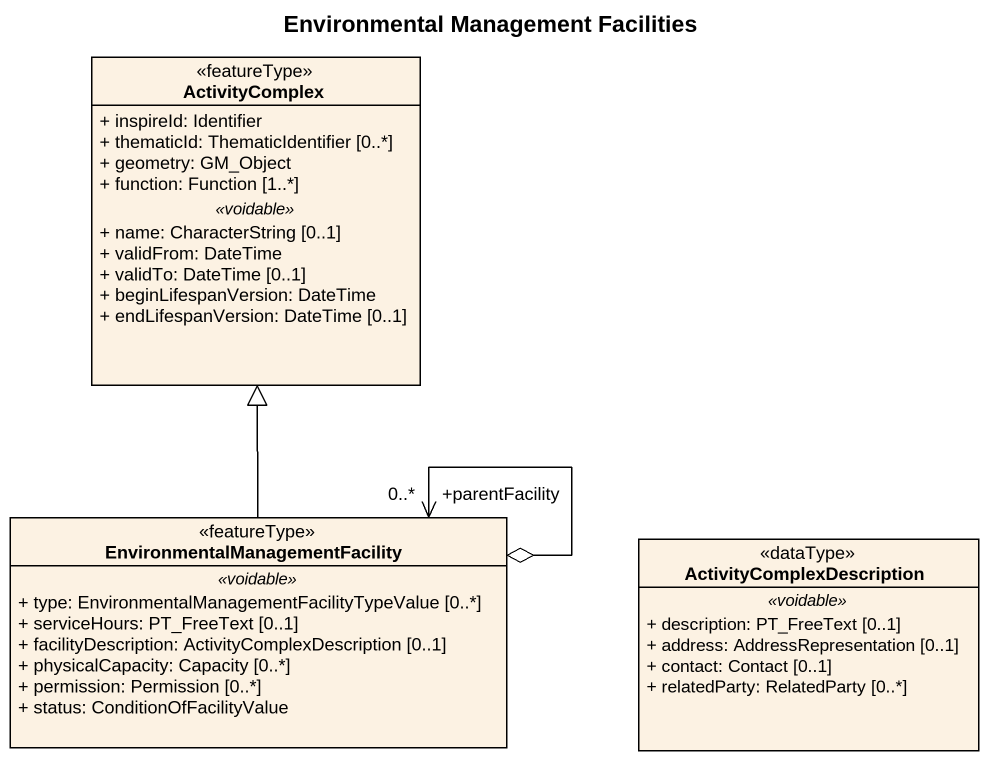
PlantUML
@startuml
title Environmental Management Facilities
hide circle
hide empty members
skinparam classAttributeIconSize 0
class ActivityComplex <<featureType>> {
  + inspireId: Identifier
  + thematicId: ThematicIdentifier [0..*]
  + geometry: GM_Object
  + function: Function [1..*]
  .. <<voidable>> ..
  + name: CharacterString [0..1]
  + validFrom: DateTime
  + validTo: DateTime [0..1]
  + beginLifespanVersion: DateTime
  + endLifespanVersion: DateTime [0..1]
}
class "EnvironmentalManagementFacility" as EnvironmentalManagementFacil <<featureType>> {
  .. <<voidable>> ..
  + type: EnvironmentalManagementFacilityTypeValue [0..*]
  + serviceHours: PT_FreeText [0..1]
  + facilityDescription: ActivityComplexDescription [0..1]
  + physicalCapacity: Capacity [0..*]
  + permission: Permission [0..*]
  + status: ConditionOfFacilityValue
}
class ActivityComplexDescription <<dataType>> {
  .. <<voidable>> ..
  + description: PT_FreeText [0..1]
  + address: AddressRepresentation [0..1]
  + contact: Contact [0..1]
  + relatedParty: RelatedParty [0..*]
}
EnvironmentalManagementFacil -up-|> ActivityComplex
EnvironmentalManagementFacil o--> "+parentFacility\n0..*" EnvironmentalManagementFacil
@enduml
